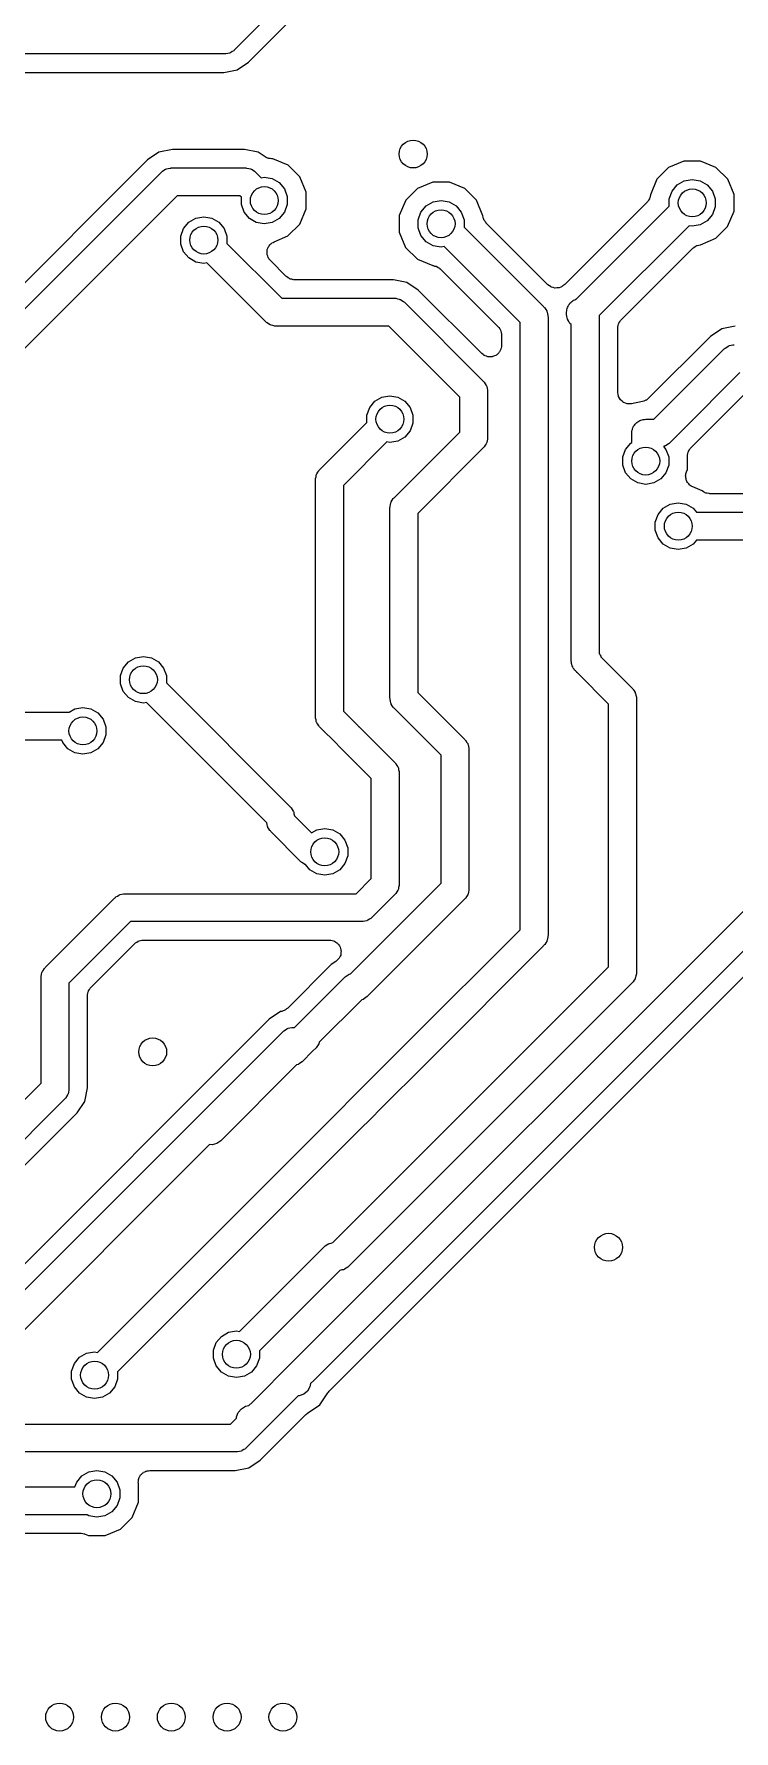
# Model space of a CAD drawing. Extents: x 76 to 124, y -113.7 to -66.
# Drawn here: x 106.32 to 113.85, y -94.35 to -76.11 of the extents above; entities that cross this region are included whole.
import ezdxf

# ---------------------------------------------------------------- set-up
doc = ezdxf.new("R2010")
doc.units = 0
doc.header["$MEASUREMENT"] = 0
doc.layers.add('BLACK', color=7, linetype='CONTINUOUS')

msp = doc.modelspace()

# ---------------------------------------------------------------- linework, layer by layer
at = {"layer": 'Black'}
for p, q in [((109.106, -75.6561), (108.481, -76.2811)), ((108.63, -76.4131), (109.238, -75.8055)), ((107.65, -76.325), (105.087, -76.325)), ((108.025, -76.325), (107.65, -76.325)), ((108.375, -76.325), (108.025, -76.325)), ((108.382, -76.3239), (108.375, -76.325)), ((108.388, -76.3244), (108.382, -76.3239)), ((108.407, -76.3194), (108.388, -76.3244)), ((108.426, -76.316), (108.407, -76.3194)), ((108.432, -76.3127), (108.426, -76.316)), ((108.438, -76.3109), (108.432, -76.3127)), ((108.454, -76.2997), (108.438, -76.3109)), ((108.471, -76.2899), (108.454, -76.2997)), ((108.476, -76.2849), (108.471, -76.2899)), ((108.481, -76.2811), (108.476, -76.2849)), ((108.508, -76.4952), (108.63, -76.4131)), ((105.221, -76.524), (108.363, -76.524)), ((108.363, -76.524), (108.508, -76.4952)), ((107.545, -77.4619), (105.933, -79.0733)), ((107.667, -77.3798), (107.545, -77.4619)), ((107.812, -77.351), (107.667, -77.3798)), ((108.588, -77.351), (107.812, -77.351)), ((108.733, -77.3798), (108.588, -77.351)), ((108.808, -77.43), (108.733, -77.3798)), ((108.821, -77.436), (108.808, -77.43)), ((108.834, -77.4435), (108.821, -77.436)), ((108.841, -77.4447), (108.834, -77.4435)), ((108.847, -77.4475), (108.841, -77.4447)), ((108.862, -77.4485), (108.847, -77.4475)), ((108.877, -77.4511), (108.862, -77.4485)), ((108.89, -77.4511), (108.877, -77.4511)), ((109.055, -77.5196), (108.89, -77.4511)), ((109.181, -77.646), (109.055, -77.5196)), ((113.311, -77.4759), (113.146, -77.5441)), ((113.49, -77.4761), (113.311, -77.4759)), ((113.655, -77.5446), (113.49, -77.4761)), ((105.894, -79.3939), (107.694, -77.5939)), ((107.694, -77.5939), (107.699, -77.5901)), ((107.699, -77.5901), (107.704, -77.5851)), ((107.704, -77.5851), (107.721, -77.5753)), ((107.721, -77.5753), (107.737, -77.5641)), ((107.737, -77.5641), (107.743, -77.5623)), ((107.743, -77.5623), (107.749, -77.559)), ((107.749, -77.559), (107.768, -77.5556)), ((107.768, -77.5556), (107.787, -77.5506)), ((107.787, -77.5506), (107.794, -77.5511)), ((107.794, -77.5511), (107.8, -77.55)), ((107.8, -77.55), (108.6, -77.55)), ((108.6, -77.55), (108.607, -77.5511)), ((108.607, -77.5511), (108.613, -77.5506)), ((108.613, -77.5506), (108.632, -77.5556)), ((108.632, -77.5556), (108.651, -77.559)), ((108.651, -77.559), (108.657, -77.5623)), ((108.657, -77.5623), (108.663, -77.5641)), ((108.663, -77.5641), (108.679, -77.5753)), ((108.679, -77.5753), (108.696, -77.5851)), ((108.696, -77.5851), (108.701, -77.5901)), ((108.701, -77.5901), (108.706, -77.5939)), ((108.706, -77.5939), (108.767, -77.6549)), ((108.767, -77.6549), (108.8, -77.649)), ((108.8, -77.649), (108.886, -77.6642)), ((108.886, -77.6642), (108.961, -77.7078)), ((109.249, -77.8111), (109.181, -77.646)), ((110.611, -77.7009), (110.446, -77.7691)), ((110.79, -77.7011), (110.611, -77.7009)), ((110.955, -77.7696), (110.79, -77.7011)), ((113.02, -77.6703), (112.95, -77.837)), ((113.146, -77.5441), (113.02, -77.6703)), ((113.239, -77.7328), (113.314, -77.6892)), ((113.314, -77.6892), (113.4, -77.674)), ((113.4, -77.674), (113.486, -77.6892)), ((113.486, -77.6892), (113.561, -77.7328)), ((113.781, -77.671), (113.655, -77.5446)), ((113.849, -77.8361), (113.781, -77.671)), ((107.862, -77.85), (106.15, -79.5621)), ((108.538, -77.85), (107.862, -77.85)), ((108.553, -77.865), (108.538, -77.85)), ((108.553, -77.9436), (108.553, -77.865)), ((108.961, -77.7078), (109.017, -77.7745)), ((109.017, -77.7745), (109.047, -77.8564)), ((109.047, -77.8564), (109.047, -77.9436)), ((109.249, -77.9897), (109.249, -77.8111)), ((110.446, -77.7691), (110.32, -77.8953)), ((111.081, -77.896), (110.955, -77.7696)), ((112.939, -77.8814), (112.93, -77.8948)), ((112.941, -77.8761), (112.939, -77.8814)), ((112.944, -77.8714), (112.941, -77.8761)), ((112.946, -77.8553), (112.944, -77.8714)), ((112.951, -77.8395), (112.946, -77.8553)), ((112.95, -77.837), (112.951, -77.8395)), ((113.153, -77.8814), (113.183, -77.7995)), ((113.153, -77.96), (113.153, -77.8814)), ((113.183, -77.7995), (113.239, -77.7328)), ((113.561, -77.7328), (113.617, -77.7995)), ((113.617, -77.7995), (113.647, -77.8814)), ((113.647, -77.8814), (113.647, -77.9686)), ((113.849, -78.0147), (113.849, -77.8361)), ((108.583, -78.0255), (108.553, -77.9436)), ((108.639, -78.0922), (108.583, -78.0255)), ((109.017, -78.0255), (108.961, -78.0922)), ((109.047, -77.9436), (109.017, -78.0255)), ((109.18, -78.1547), (109.249, -77.9897)), ((110.32, -77.8953), (110.251, -78.0603)), ((110.251, -78.0603), (110.251, -78.2389)), ((110.453, -78.1064), (110.483, -78.0245)), ((110.483, -78.0245), (110.539, -77.9578)), ((110.539, -77.9578), (110.614, -77.9142)), ((110.614, -77.9142), (110.7, -77.899)), ((110.7, -77.899), (110.786, -77.9142)), ((110.786, -77.9142), (110.861, -77.9578)), ((110.861, -77.9578), (110.917, -78.0245)), ((110.917, -78.0245), (110.947, -78.1064)), ((111.15, -78.0627), (111.081, -77.896)), ((111.15, -78.0646), (111.15, -78.0627)), ((111.154, -78.0804), (111.15, -78.0646)), ((112.914, -77.917), (112.029, -78.8029)), ((112.155, -78.9579), (113.153, -77.96)), ((112.918, -77.9125), (112.914, -77.917)), ((112.922, -77.909), (112.918, -77.9125)), ((112.93, -77.8948), (112.922, -77.909)), ((113.617, -78.0505), (113.561, -78.1172)), ((113.647, -77.9686), (113.617, -78.0505)), ((113.78, -78.1797), (113.849, -78.0147)), ((107.903, -78.2814), (107.933, -78.1995)), ((107.933, -78.1995), (107.989, -78.1328)), ((107.989, -78.1328), (108.064, -78.0892)), ((108.064, -78.0892), (108.15, -78.074)), ((108.15, -78.074), (108.236, -78.0892)), ((108.236, -78.0892), (108.311, -78.1328)), ((108.311, -78.1328), (108.367, -78.1995)), ((108.367, -78.1995), (108.397, -78.2814)), ((108.714, -78.1358), (108.639, -78.0922)), ((108.8, -78.151), (108.714, -78.1358)), ((108.886, -78.1358), (108.8, -78.151)), ((108.961, -78.0922), (108.886, -78.1358)), ((109.054, -78.2809), (109.18, -78.1547)), ((110.251, -78.2389), (110.319, -78.404)), ((110.453, -78.1936), (110.453, -78.1064)), ((110.483, -78.2755), (110.453, -78.1936)), ((110.947, -78.1064), (110.947, -78.185)), ((110.947, -78.185), (111.806, -79.0439)), ((111.157, -78.0964), (111.154, -78.0804)), ((111.159, -78.1012), (111.157, -78.0964)), ((111.161, -78.1066), (111.159, -78.1012)), ((111.17, -78.1199), (111.161, -78.1066)), ((111.178, -78.134), (111.17, -78.1199)), ((111.183, -78.1376), (111.178, -78.134)), ((111.186, -78.1421), (111.183, -78.1376)), ((111.849, -78.805), (111.186, -78.1421)), ((113.367, -78.1701), (112.4, -79.1371)), ((113.4, -78.176), (113.367, -78.1701)), ((113.486, -78.1608), (113.4, -78.176)), ((113.561, -78.1172), (113.486, -78.1608)), ((113.654, -78.3059), (113.78, -78.1797)), ((107.903, -78.3686), (107.903, -78.2814)), ((107.933, -78.4505), (107.903, -78.3686)), ((108.397, -78.2814), (108.397, -78.36)), ((108.397, -78.36), (108.987, -78.95)), ((108.829, -78.4414), (108.832, -78.4336)), ((108.832, -78.4254), (108.838, -78.413)), ((108.832, -78.4336), (108.832, -78.4254)), ((108.838, -78.413), (108.842, -78.4)), ((108.842, -78.4), (108.847, -78.3935)), ((108.847, -78.3935), (108.851, -78.3861)), ((108.851, -78.3861), (108.86, -78.3764)), ((108.86, -78.3764), (108.869, -78.3656)), ((108.869, -78.3656), (108.876, -78.3612)), ((108.876, -78.3612), (108.881, -78.3554)), ((108.881, -78.3554), (108.894, -78.3496)), ((108.894, -78.3496), (108.905, -78.3423)), ((108.905, -78.3423), (109.054, -78.2809)), ((110.319, -78.404), (110.445, -78.5304)), ((110.539, -78.3422), (110.483, -78.2755)), ((110.614, -78.3858), (110.539, -78.3422)), ((110.7, -78.401), (110.614, -78.3858)), ((110.733, -78.3951), (110.7, -78.401)), ((111.55, -79.2121), (110.733, -78.3951)), ((112.636, -79.183), (113.408, -78.4107)), ((113.408, -78.4107), (113.412, -78.4075)), ((113.412, -78.4075), (113.416, -78.4033)), ((113.416, -78.4033), (113.43, -78.3951)), ((113.43, -78.3951), (113.443, -78.3858)), ((113.443, -78.3858), (113.449, -78.3844)), ((113.449, -78.3844), (113.454, -78.3816)), ((113.454, -78.3816), (113.47, -78.3788)), ((113.47, -78.3788), (113.485, -78.3746)), ((113.485, -78.3746), (113.487, -78.3747)), ((113.487, -78.3747), (113.654, -78.3059)), ((107.989, -78.5172), (107.933, -78.4505)), ((108.064, -78.5608), (107.989, -78.5172)), ((108.15, -78.576), (108.064, -78.5608)), ((108.183, -78.5701), (108.15, -78.576)), ((108.819, -79.2061), (108.183, -78.5701)), ((108.83, -78.4551), (108.829, -78.4414)), ((108.829, -78.4687), (108.83, -78.4551)), ((108.831, -78.4766), (108.829, -78.4687)), ((108.831, -78.4847), (108.831, -78.4766)), ((108.836, -78.4974), (108.831, -78.4847)), ((108.84, -78.5106), (108.836, -78.4974)), ((108.845, -78.5173), (108.84, -78.5106)), ((108.848, -78.5249), (108.845, -78.5173)), ((108.857, -78.535), (108.848, -78.5249)), ((108.865, -78.5462), (108.857, -78.535)), ((109.033, -78.7144), (108.865, -78.5462)), ((110.445, -78.5304), (110.612, -78.5996)), ((110.612, -78.5996), (110.614, -78.5994)), ((110.614, -78.5994), (110.63, -78.6036)), ((110.63, -78.6036), (110.646, -78.6065)), ((110.646, -78.6065), (110.651, -78.6092)), ((110.651, -78.6092), (110.656, -78.6106)), ((110.656, -78.6106), (110.67, -78.62)), ((109.037, -78.7175), (109.033, -78.7144)), ((109.041, -78.7218), (109.037, -78.7175)), ((109.055, -78.7299), (109.041, -78.7218)), ((109.069, -78.7393), (109.055, -78.7299)), ((109.074, -78.7407), (109.069, -78.7393)), ((109.079, -78.7435), (109.074, -78.7407)), ((109.095, -78.7463), (109.079, -78.7435)), ((109.11, -78.7505), (109.095, -78.7463)), ((109.116, -78.75), (109.11, -78.7505)), ((109.121, -78.751), (109.116, -78.75)), ((110.188, -78.751), (109.121, -78.751)), ((110.333, -78.7798), (110.188, -78.751)), ((110.455, -78.8619), (110.333, -78.7798)), ((110.67, -78.62), (110.684, -78.6282)), ((110.684, -78.6282), (110.688, -78.6324)), ((110.688, -78.6324), (110.692, -78.6355)), ((110.692, -78.6355), (111.314, -79.2579)), ((108.987, -78.95), (110.2, -78.95)), ((110.2, -78.95), (110.207, -78.9511)), ((110.207, -78.9511), (110.213, -78.9506)), ((110.213, -78.9506), (110.232, -78.9556)), ((110.232, -78.9556), (110.251, -78.959)), ((110.251, -78.959), (110.257, -78.9623)), ((110.257, -78.9623), (110.263, -78.9641)), ((110.263, -78.9641), (110.279, -78.9753)), ((110.279, -78.9753), (110.296, -78.9851)), ((111.138, -79.5441), (110.455, -78.8619)), ((111.865, -78.8167), (111.849, -78.805)), ((111.882, -78.8287), (111.865, -78.8167)), ((111.883, -78.8291), (111.882, -78.8287)), ((111.884, -78.8299), (111.883, -78.8291)), ((111.904, -78.8352), (111.884, -78.8299)), ((111.923, -78.8409), (111.904, -78.8352)), ((111.925, -78.8408), (111.923, -78.8409)), ((111.926, -78.8412), (111.925, -78.8408)), ((111.946, -78.8394), (111.926, -78.8412)), ((111.967, -78.838), (111.946, -78.8394)), ((111.968, -78.8375), (111.967, -78.838)), ((111.969, -78.8374), (111.968, -78.8375)), ((111.986, -78.8297), (111.969, -78.8374)), ((111.993, -78.8278), (111.986, -78.8297)), ((111.998, -78.8242), (111.993, -78.8278)), ((112.006, -78.8206), (111.998, -78.8242)), ((112.01, -78.8184), (112.006, -78.8206)), ((112.018, -78.8099), (112.01, -78.8184)), ((112.029, -78.8029), (112.018, -78.8099)), ((112.104, -78.9851), (112.115, -78.9785)), ((112.115, -78.9785), (112.125, -78.9701)), ((112.125, -78.9701), (112.137, -78.9656)), ((112.137, -78.9656), (112.149, -78.959)), ((112.149, -78.959), (112.155, -78.9579)), ((110.296, -78.9851), (110.301, -78.9901)), ((110.301, -78.9901), (110.306, -78.9939)), ((110.306, -78.9939), (111.156, -79.8439)), ((111.806, -79.0439), (111.81, -79.0493)), ((111.81, -79.0493), (111.815, -79.0536)), ((111.815, -79.0536), (111.825, -79.0706)), ((111.825, -79.0706), (111.836, -79.0866)), ((111.836, -79.0866), (111.838, -79.093)), ((111.838, -79.093), (111.841, -79.0987)), ((111.841, -79.0987), (111.844, -79.118)), ((111.844, -79.118), (111.849, -79.1369)), ((111.849, -79.1369), (111.849, -79.1435)), ((111.849, -79.1435), (111.85, -79.15)), ((111.85, -79.15), (111.85, -80.4)), ((112.05, -79.1), (112.052, -79.0871)), ((112.05, -79.125), (112.05, -79.1)), ((112.053, -79.1443), (112.05, -79.125)), ((112.052, -79.074), (112.057, -79.0616)), ((112.052, -79.0871), (112.052, -79.074)), ((112.055, -79.1638), (112.053, -79.1443)), ((112.058, -79.1698), (112.055, -79.1638)), ((112.057, -79.0616), (112.059, -79.0487)), ((112.059, -79.0487), (112.066, -79.0373)), ((112.066, -79.0373), (112.07, -79.025)), ((112.07, -79.025), (112.079, -79.0149)), ((112.079, -79.0149), (112.085, -79.0036)), ((112.085, -79.0036), (112.095, -78.9951)), ((112.095, -78.9951), (112.104, -78.9851)), ((112.4, -79.1371), (112.4, -82.7692)), ((108.824, -79.2099), (108.819, -79.2061)), ((108.829, -79.2149), (108.824, -79.2099)), ((108.846, -79.2247), (108.829, -79.2149)), ((108.862, -79.2359), (108.846, -79.2247)), ((108.868, -79.2377), (108.862, -79.2359)), ((108.874, -79.241), (108.868, -79.2377)), ((108.893, -79.2444), (108.874, -79.241)), ((108.912, -79.2494), (108.893, -79.2444)), ((108.919, -79.2489), (108.912, -79.2494)), ((108.925, -79.25), (108.919, -79.2489)), ((110.138, -79.25), (108.925, -79.25)), ((110.9, -80.0121), (110.138, -79.25)), ((111.314, -79.2579), (111.318, -79.2625)), ((111.318, -79.2625), (111.322, -79.266)), ((111.322, -79.266), (111.33, -79.2801)), ((111.33, -79.2801), (111.339, -79.2935)), ((111.339, -79.2935), (111.341, -79.2988)), ((111.341, -79.2988), (111.343, -79.3036)), ((111.343, -79.3036), (111.346, -79.3197)), ((111.346, -79.3197), (111.351, -79.3354)), ((111.351, -79.3354), (111.35, -79.3409)), ((111.35, -79.3409), (111.351, -79.3463)), ((111.351, -79.3463), (111.351, -79.4557)), ((111.55, -80.4), (111.55, -79.2121)), ((112.059, -79.1763), (112.058, -79.1698)), ((112.069, -79.1933), (112.059, -79.1763)), ((112.077, -79.211), (112.069, -79.1933)), ((112.082, -79.2157), (112.077, -79.211)), ((112.085, -79.2214), (112.082, -79.2157)), ((112.1, -79.2339), (112.085, -79.2214)), ((112.1, -82.85), (112.1, -79.2339)), ((112.599, -79.2604), (112.604, -79.2447)), ((112.6, -79.2659), (112.599, -79.2604)), ((112.599, -79.2713), (112.6, -79.2659)), ((112.599, -79.961), (112.599, -79.2713)), ((112.604, -79.2447), (112.607, -79.2286)), ((112.607, -79.2286), (112.609, -79.2238)), ((112.609, -79.2238), (112.611, -79.2185)), ((112.611, -79.2185), (112.62, -79.2051)), ((112.62, -79.2051), (112.628, -79.191)), ((112.628, -79.191), (112.632, -79.1875)), ((112.632, -79.1875), (112.636, -79.183)), ((113.717, -79.2798), (113.595, -79.3619)), ((113.862, -79.251), (113.717, -79.2798)), ((111.328, -79.5274), (111.325, -79.5312)), ((111.335, -79.5126), (111.328, -79.5274)), ((111.343, -79.4984), (111.335, -79.5126)), ((111.344, -79.493), (111.343, -79.4984)), ((111.347, -79.488), (111.344, -79.493)), ((111.348, -79.4718), (111.347, -79.488)), ((111.351, -79.4557), (111.348, -79.4718)), ((113.595, -79.3619), (112.931, -80.0259)), ((113.069, -80.1689), (113.744, -79.4939)), ((113.744, -79.4939), (113.749, -79.4901)), ((113.749, -79.4901), (113.754, -79.4851)), ((113.754, -79.4851), (113.771, -79.4753)), ((113.771, -79.4753), (113.787, -79.4641)), ((113.787, -79.4641), (113.793, -79.4623)), ((113.793, -79.4623), (113.799, -79.459)), ((113.799, -79.459), (113.818, -79.4556)), ((113.818, -79.4556), (113.837, -79.4506)), ((113.837, -79.4506), (113.844, -79.4511)), ((113.844, -79.4511), (113.85, -79.45)), ((111.151, -79.5534), (111.138, -79.5441)), ((111.164, -79.5639), (111.151, -79.5534)), ((111.169, -79.5658), (111.164, -79.5639)), ((111.173, -79.569), (111.169, -79.5658)), ((111.189, -79.5732), (111.173, -79.569)), ((111.204, -79.5788), (111.189, -79.5732)), ((111.21, -79.5788), (111.204, -79.5788)), ((111.215, -79.5802), (111.21, -79.5788)), ((111.231, -79.5788), (111.215, -79.5802)), ((111.248, -79.5788), (111.231, -79.5788)), ((111.253, -79.5769), (111.248, -79.5788)), ((111.258, -79.5764), (111.253, -79.5769)), ((111.273, -79.5695), (111.258, -79.5764)), ((111.289, -79.5639), (111.273, -79.5695)), ((111.293, -79.5604), (111.289, -79.5639)), ((111.298, -79.5581), (111.293, -79.5604)), ((111.309, -79.5465), (111.298, -79.5581)), ((111.322, -79.536), (111.309, -79.5465)), ((111.325, -79.5312), (111.322, -79.536)), ((111.156, -79.8439), (111.16, -79.8493)), ((111.16, -79.8493), (111.165, -79.8536)), ((111.165, -79.8536), (111.175, -79.8706)), ((111.175, -79.8706), (111.186, -79.8866)), ((111.186, -79.8866), (111.188, -79.893)), ((111.188, -79.893), (111.191, -79.8987)), ((113.912, -79.75), (113.281, -80.3811)), ((109.933, -80.1245), (109.989, -80.0578)), ((109.989, -80.0578), (110.064, -80.0142)), ((110.064, -80.0142), (110.15, -79.999)), ((110.15, -79.999), (110.236, -80.0142)), ((110.236, -80.0142), (110.311, -80.0578)), ((110.311, -80.0578), (110.367, -80.1245)), ((110.9, -80.3879), (110.9, -80.0121)), ((111.191, -79.8987), (111.194, -79.918)), ((111.194, -79.918), (111.199, -79.9369)), ((111.199, -79.9369), (111.199, -79.9435)), ((111.199, -79.9435), (111.2, -79.95)), ((111.2, -79.95), (111.2, -80.45)), ((112.599, -79.9624), (112.599, -79.961)), ((112.599, -79.9637), (112.599, -79.9624)), ((112.603, -79.9837), (112.599, -79.9637)), ((112.607, -80.0038), (112.603, -79.9837)), ((112.607, -80.005), (112.607, -80.0038)), ((112.607, -80.0063), (112.607, -80.005)), ((112.618, -80.0237), (112.607, -80.0063)), ((112.628, -80.0414), (112.618, -80.0237)), ((112.629, -80.0422), (112.628, -80.0414)), ((112.63, -80.0434), (112.629, -80.0422)), ((112.646, -80.0562), (112.63, -80.0434)), ((112.662, -80.0693), (112.646, -80.0562)), ((112.663, -80.0697), (112.662, -80.0693)), ((112.664, -80.0706), (112.663, -80.0697)), ((112.683, -80.0772), (112.664, -80.0706)), ((112.867, -80.0601), (112.748, -80.0836)), ((112.881, -80.0547), (112.867, -80.0601)), ((112.895, -80.0508), (112.881, -80.0547)), ((112.901, -80.0469), (112.895, -80.0508)), ((112.907, -80.0444), (112.901, -80.0469)), ((112.918, -80.0345), (112.907, -80.0444)), ((112.931, -80.0259), (112.918, -80.0345)), ((113.422, -80.5218), (113.958, -79.9856)), ((109.903, -80.2064), (109.933, -80.1245)), ((109.903, -80.285), (109.903, -80.2064)), ((110.367, -80.1245), (110.397, -80.2064)), ((110.397, -80.2064), (110.397, -80.2936)), ((112.702, -80.0841), (112.683, -80.0772)), ((112.704, -80.0841), (112.702, -80.0841)), ((112.705, -80.0846), (112.704, -80.0841)), ((112.725, -80.0841), (112.705, -80.0846)), ((112.746, -80.0841), (112.725, -80.0841)), ((112.747, -80.0836), (112.746, -80.0841)), ((112.748, -80.0836), (112.747, -80.0836)), ((112.849, -80.259), (112.862, -80.2568)), ((112.862, -80.2568), (112.874, -80.2523)), ((112.874, -80.2523), (112.887, -80.2523)), ((112.887, -80.2523), (112.9, -80.25)), ((112.9, -80.25), (112.988, -80.25)), ((112.988, -80.25), (113.069, -80.1689)), ((109.394, -80.7939), (109.903, -80.285)), ((110.194, -81.0939), (110.9, -80.3879)), ((110.367, -80.3755), (110.311, -80.4422)), ((110.397, -80.2936), (110.367, -80.3755)), ((111.55, -80.8), (111.55, -80.4)), ((111.85, -80.4), (111.85, -80.8)), ((112.75, -80.4), (112.752, -80.3871)), ((112.75, -80.5012), (112.75, -80.4)), ((112.752, -80.374), (112.757, -80.3616)), ((112.752, -80.3871), (112.752, -80.374)), ((112.757, -80.3616), (112.759, -80.3487)), ((112.759, -80.3487), (112.766, -80.3373)), ((112.766, -80.3373), (112.77, -80.325)), ((112.77, -80.325), (112.779, -80.3149)), ((112.779, -80.3149), (112.785, -80.3036)), ((112.785, -80.3036), (112.795, -80.2951)), ((112.795, -80.2951), (112.804, -80.2851)), ((112.804, -80.2851), (112.815, -80.2785)), ((112.815, -80.2785), (112.825, -80.2701)), ((112.825, -80.2701), (112.837, -80.2656)), ((112.837, -80.2656), (112.849, -80.259)), ((113.281, -80.3811), (113.156, -80.5061)), ((110.117, -80.4951), (109.65, -80.9621)), ((110.15, -80.501), (110.117, -80.4951)), ((110.236, -80.4858), (110.15, -80.501)), ((110.311, -80.4422), (110.236, -80.4858)), ((111.156, -80.5561), (110.45, -81.2621)), ((111.16, -80.5507), (111.156, -80.5561)), ((111.165, -80.5464), (111.16, -80.5507)), ((111.175, -80.5294), (111.165, -80.5464)), ((111.186, -80.5134), (111.175, -80.5294)), ((111.188, -80.507), (111.186, -80.5134)), ((111.191, -80.5013), (111.188, -80.507)), ((111.194, -80.482), (111.191, -80.5013)), ((111.199, -80.4631), (111.194, -80.482)), ((111.2, -80.45), (111.199, -80.4565)), ((111.199, -80.4565), (111.199, -80.4631)), ((112.653, -80.6564), (112.683, -80.5745)), ((112.683, -80.5745), (112.739, -80.5078)), ((112.739, -80.5078), (112.75, -80.5012)), ((113.101, -80.541), (113.091, -80.5428)), ((113.091, -80.5428), (113.117, -80.5745)), ((113.107, -80.5377), (113.101, -80.541)), ((113.113, -80.5359), (113.107, -80.5377)), ((113.129, -80.5247), (113.113, -80.5359)), ((113.117, -80.5745), (113.147, -80.6564)), ((113.146, -80.5149), (113.129, -80.5247)), ((113.151, -80.5099), (113.146, -80.5149)), ((113.156, -80.5061), (113.151, -80.5099)), ((113.35, -80.6354), (113.354, -80.6196)), ((113.354, -80.6196), (113.357, -80.6034)), ((113.357, -80.6034), (113.359, -80.5987)), ((113.359, -80.5987), (113.361, -80.5935)), ((113.361, -80.5935), (113.37, -80.58)), ((113.37, -80.58), (113.378, -80.5659)), ((113.378, -80.5659), (113.383, -80.5624)), ((113.383, -80.5624), (113.386, -80.5579)), ((113.386, -80.5579), (113.422, -80.5218)), ((113.422, -80.5218), (113.422, -80.5218)), ((109.375, -80.8206), (109.385, -80.8036)), ((109.385, -80.8036), (109.39, -80.7993)), ((109.39, -80.7993), (109.394, -80.7939)), ((111.55, -83.45), (111.55, -80.8)), ((111.85, -80.8), (111.85, -83.45)), ((112.653, -80.7436), (112.653, -80.6564)), ((112.683, -80.8255), (112.653, -80.7436)), ((113.147, -80.7436), (113.117, -80.8255)), ((113.147, -80.6564), (113.147, -80.7436)), ((113.338, -80.8152), (113.349, -80.7897)), ((113.349, -80.6462), (113.35, -80.6408)), ((113.349, -80.7897), (113.349, -80.6462)), ((113.35, -80.6408), (113.35, -80.6354)), ((109.35, -80.9), (109.351, -80.8935)), ((109.35, -83.449), (109.35, -80.9)), ((109.351, -80.8869), (109.356, -80.868)), ((109.351, -80.8935), (109.351, -80.8869)), ((109.356, -80.868), (109.359, -80.8487)), ((109.359, -80.8487), (109.362, -80.843)), ((109.362, -80.843), (109.364, -80.8366)), ((109.364, -80.8366), (109.375, -80.8206)), ((109.65, -80.9621), (109.65, -83.3869)), ((112.739, -80.8922), (112.683, -80.8255)), ((112.814, -80.9358), (112.739, -80.8922)), ((112.9, -80.951), (112.814, -80.9358)), ((112.986, -80.9358), (112.9, -80.951)), ((113.061, -80.8922), (112.986, -80.9358)), ((113.117, -80.8255), (113.061, -80.8922)), ((113.329, -80.8575), (113.331, -80.8469)), ((113.33, -80.8684), (113.329, -80.8575)), ((113.33, -80.8793), (113.33, -80.8684)), ((113.333, -80.8897), (113.33, -80.8793)), ((113.331, -80.8469), (113.332, -80.8359)), ((113.332, -80.8359), (113.336, -80.8258)), ((113.335, -80.9006), (113.333, -80.8897)), ((113.34, -80.9103), (113.335, -80.9006)), ((113.336, -80.8258), (113.338, -80.8152)), ((113.343, -80.9207), (113.34, -80.9103)), ((113.35, -80.9294), (113.343, -80.9207)), ((113.355, -80.9391), (113.35, -80.9294)), ((113.363, -80.9465), (113.355, -80.9391)), ((113.369, -80.9552), (113.363, -80.9465)), ((113.378, -80.9611), (113.369, -80.9552)), ((113.387, -80.9685), (113.378, -80.9611)), ((113.397, -80.9727), (113.387, -80.9685)), ((113.406, -80.9785), (113.397, -80.9727)), ((113.506, -81.0202), (113.406, -80.9785)), ((110.151, -81.1869), (110.156, -81.168)), ((110.156, -81.168), (110.159, -81.1487)), ((110.159, -81.1487), (110.162, -81.143)), ((110.162, -81.143), (110.164, -81.1366)), ((110.164, -81.1366), (110.175, -81.1206)), ((110.175, -81.1206), (110.185, -81.1036)), ((110.185, -81.1036), (110.19, -81.0993)), ((110.19, -81.0993), (110.194, -81.0939)), ((113.089, -81.2078), (113.164, -81.1642)), ((113.164, -81.1642), (113.25, -81.149)), ((113.25, -81.149), (113.336, -81.1642)), ((113.336, -81.1642), (113.411, -81.2078)), ((113.508, -81.0218), (113.506, -81.0202)), ((113.522, -81.0299), (113.508, -81.0218)), ((113.535, -81.0392), (113.522, -81.0299)), ((113.54, -81.0407), (113.535, -81.0392)), ((113.545, -81.0435), (113.54, -81.0407)), ((113.561, -81.0463), (113.545, -81.0435)), ((113.577, -81.0505), (113.561, -81.0463)), ((113.582, -81.05), (113.577, -81.0505)), ((113.588, -81.051), (113.582, -81.05)), ((118.462, -81.051), (113.588, -81.051)), ((110.15, -81.2), (110.151, -81.1935)), ((110.15, -81.7), (110.15, -81.2)), ((110.151, -81.1935), (110.151, -81.1869)), ((110.45, -81.2621), (110.45, -81.7)), ((113.003, -81.3564), (113.033, -81.2745)), ((113.033, -81.2745), (113.089, -81.2078)), ((113.411, -81.2078), (113.447, -81.25)), ((113.447, -81.25), (118.603, -81.25)), ((113.003, -81.4436), (113.003, -81.3564)), ((113.033, -81.5255), (113.003, -81.4436)), ((113.089, -81.5922), (113.033, -81.5255)), ((110.15, -81.75), (110.15, -81.7)), ((110.45, -81.7), (110.45, -81.75)), ((113.164, -81.6358), (113.089, -81.5922)), ((113.25, -81.651), (113.164, -81.6358)), ((113.336, -81.6358), (113.25, -81.651)), ((113.411, -81.5922), (113.336, -81.6358)), ((113.447, -81.55), (113.411, -81.5922)), ((118.603, -81.55), (113.447, -81.55)), ((110.15, -83.25), (110.15, -81.75)), ((110.45, -81.75), (110.45, -83.1879)), ((107.414, -82.8142), (107.5, -82.799)), ((107.5, -82.799), (107.586, -82.8142)), ((112.4, -82.7692), (112.405, -82.775)), ((112.405, -82.775), (112.409, -82.7873)), ((112.409, -82.7873), (112.416, -82.7987)), ((112.416, -82.7987), (112.417, -82.8049)), ((112.417, -82.8049), (112.756, -83.1439)), ((107.253, -83.0064), (107.283, -82.9245)), ((107.283, -82.9245), (107.339, -82.8578)), ((107.339, -82.8578), (107.414, -82.8142)), ((107.586, -82.8142), (107.661, -82.8578)), ((107.661, -82.8578), (107.717, -82.9245)), ((107.717, -82.9245), (107.747, -83.0064)), ((112.102, -82.8629), (112.1, -82.85)), ((112.102, -82.876), (112.102, -82.8629)), ((112.107, -82.8884), (112.102, -82.876)), ((112.109, -82.9013), (112.107, -82.8884)), ((112.116, -82.9127), (112.109, -82.9013)), ((112.12, -82.925), (112.116, -82.9127)), ((112.129, -82.9351), (112.12, -82.925)), ((112.135, -82.9464), (112.129, -82.9351)), ((112.145, -82.9549), (112.135, -82.9464)), ((112.154, -82.9649), (112.145, -82.9549)), ((112.158, -82.9673), (112.154, -82.9649)), ((112.16, -82.9714), (112.158, -82.9673)), ((112.165, -82.9757), (112.16, -82.9714)), ((112.169, -82.9811), (112.165, -82.9757)), ((112.5, -83.3121), (112.169, -82.9811)), ((107.253, -83.0936), (107.253, -83.0064)), ((107.283, -83.1755), (107.253, -83.0936)), ((107.339, -83.2422), (107.283, -83.1755)), ((107.747, -83.0064), (107.747, -83.085)), ((107.747, -83.085), (109.081, -84.4189)), ((112.756, -83.1439), (112.76, -83.1493)), ((112.76, -83.1493), (112.765, -83.1536)), ((112.765, -83.1536), (112.775, -83.1706)), ((112.775, -83.1706), (112.786, -83.1866)), ((106.764, -83.3642), (106.85, -83.349)), ((106.85, -83.349), (106.936, -83.3642)), ((107.414, -83.2858), (107.339, -83.2422)), ((107.5, -83.301), (107.414, -83.2858)), ((107.533, -83.2951), (107.5, -83.301)), ((108.826, -84.5877), (107.533, -83.2951)), ((110.151, -83.2565), (110.15, -83.25)), ((110.151, -83.2631), (110.151, -83.2565)), ((110.156, -83.282), (110.151, -83.2631)), ((110.159, -83.3013), (110.156, -83.282)), ((110.162, -83.307), (110.159, -83.3013)), ((110.164, -83.3134), (110.162, -83.307)), ((110.175, -83.3294), (110.164, -83.3134)), ((110.185, -83.3464), (110.175, -83.3294)), ((110.19, -83.3507), (110.185, -83.3464)), ((110.194, -83.3561), (110.19, -83.3507)), ((110.7, -83.8621), (110.194, -83.3561)), ((110.45, -83.1879), (110.956, -83.6939)), ((112.5, -86.1379), (112.5, -83.3121)), ((112.786, -83.1866), (112.788, -83.193)), ((112.788, -83.193), (112.791, -83.1987)), ((112.791, -83.1987), (112.794, -83.218)), ((112.794, -83.218), (112.799, -83.2369)), ((112.799, -83.2369), (112.799, -83.2435)), ((112.799, -83.2435), (112.8, -83.25)), ((112.8, -83.25), (112.8, -86.2)), ((105.862, -83.4), (106.702, -83.4)), ((106.702, -83.4), (106.764, -83.3642)), ((106.936, -83.3642), (107.011, -83.4078)), ((107.011, -83.4078), (107.067, -83.4745)), ((107.067, -83.4745), (107.097, -83.5564)), ((109.351, -83.4555), (109.35, -83.449)), ((109.351, -83.4621), (109.351, -83.4555)), ((109.356, -83.481), (109.351, -83.4621)), ((109.359, -83.5003), (109.356, -83.481)), ((109.362, -83.506), (109.359, -83.5003)), ((109.364, -83.5124), (109.362, -83.506)), ((109.375, -83.5284), (109.364, -83.5124)), ((109.385, -83.5454), (109.375, -83.5284)), ((109.65, -83.3869), (109.807, -83.5434)), ((111.55, -85.7379), (111.55, -83.45)), ((111.85, -83.45), (111.85, -85.8)), ((106.623, -83.7), (105.85, -83.7)), ((106.633, -83.7255), (106.623, -83.7)), ((107.097, -83.6436), (107.067, -83.7255)), ((107.097, -83.5564), (107.097, -83.6436)), ((109.39, -83.5497), (109.385, -83.5454)), ((109.394, -83.5551), (109.39, -83.5497)), ((109.585, -83.7465), (109.394, -83.5551)), ((109.807, -83.5434), (109.809, -83.5468)), ((109.809, -83.5468), (109.814, -83.5521)), ((109.814, -83.5521), (109.815, -83.5531)), ((109.815, -83.5531), (109.816, -83.5535)), ((109.816, -83.5535), (110.206, -83.9439)), ((110.956, -83.6939), (110.96, -83.6993)), ((110.96, -83.6993), (110.965, -83.7036)), ((110.965, -83.7036), (110.975, -83.7206)), ((110.975, -83.7206), (110.986, -83.7366)), ((106.689, -83.7922), (106.633, -83.7255)), ((106.764, -83.8358), (106.689, -83.7922)), ((106.85, -83.851), (106.764, -83.8358)), ((106.936, -83.8358), (106.85, -83.851)), ((107.011, -83.7922), (106.936, -83.8358)), ((107.067, -83.7255), (107.011, -83.7922)), ((109.586, -83.7469), (109.585, -83.7465)), ((109.587, -83.7479), (109.586, -83.7469)), ((109.592, -83.7532), (109.587, -83.7479)), ((109.594, -83.7566), (109.592, -83.7532)), ((109.95, -84.1121), (109.594, -83.7566)), ((110.7, -85.2379), (110.7, -83.8621)), ((110.986, -83.7366), (110.988, -83.743)), ((110.988, -83.743), (110.991, -83.7487)), ((110.991, -83.7487), (110.994, -83.768)), ((110.994, -83.768), (110.999, -83.7869)), ((110.999, -83.7869), (110.999, -83.7935)), ((110.999, -83.7935), (111, -83.8)), ((111, -83.8), (111, -85.3)), ((110.206, -83.9439), (110.21, -83.9493)), ((110.21, -83.9493), (110.215, -83.9536)), ((110.215, -83.9536), (110.225, -83.9706)), ((110.225, -83.9706), (110.236, -83.9866)), ((110.236, -83.9866), (110.238, -83.993)), ((110.238, -83.993), (110.241, -83.9987)), ((110.241, -83.9987), (110.244, -84.018)), ((110.244, -84.018), (110.249, -84.0369)), ((110.249, -84.0369), (110.249, -84.0435)), ((110.249, -84.0435), (110.25, -84.05)), ((110.25, -84.05), (110.25, -85.25)), ((109.95, -85.1879), (109.95, -84.1121)), ((109.081, -84.4189), (109.085, -84.4243)), ((109.085, -84.4243), (109.09, -84.4286)), ((109.09, -84.4286), (109.1, -84.4456)), ((109.1, -84.4456), (109.111, -84.4616)), ((108.826, -84.5881), (108.826, -84.5877)), ((108.831, -84.607), (108.826, -84.5881)), ((108.834, -84.6263), (108.831, -84.607)), ((108.837, -84.632), (108.834, -84.6263)), ((108.839, -84.6384), (108.837, -84.632)), ((109.111, -84.4616), (109.113, -84.468)), ((109.113, -84.468), (109.116, -84.4737)), ((109.116, -84.4737), (109.119, -84.493)), ((109.119, -84.493), (109.124, -84.5119)), ((109.124, -84.5119), (109.124, -84.5123)), ((109.124, -84.5123), (109.308, -84.6963)), ((108.85, -84.6544), (108.839, -84.6384)), ((108.86, -84.6714), (108.85, -84.6544)), ((108.865, -84.6757), (108.86, -84.6714)), ((108.869, -84.6811), (108.865, -84.6757)), ((109.194, -85.0061), (108.869, -84.6811)), ((109.308, -84.6963), (109.364, -84.6642)), ((109.364, -84.6642), (109.45, -84.649)), ((109.45, -84.649), (109.536, -84.6642)), ((109.536, -84.6642), (109.611, -84.7078)), ((109.611, -84.7078), (109.667, -84.7745)), ((109.667, -84.7745), (109.697, -84.8564)), ((109.697, -84.9436), (109.667, -85.0255)), ((109.697, -84.8564), (109.697, -84.9436)), ((109.199, -85.0099), (109.194, -85.0061)), ((109.204, -85.0149), (109.199, -85.0099)), ((109.221, -85.0247), (109.204, -85.0149)), ((109.237, -85.0359), (109.221, -85.0247)), ((109.243, -85.0376), (109.237, -85.0359)), ((109.289, -85.0922), (109.243, -85.0376)), ((109.364, -85.1358), (109.289, -85.0922)), ((109.45, -85.151), (109.364, -85.1358)), ((109.536, -85.1358), (109.45, -85.151)), ((109.611, -85.0922), (109.536, -85.1358)), ((109.667, -85.0255), (109.611, -85.0922)), ((107.221, -85.3753), (107.237, -85.3641)), ((107.237, -85.3641), (107.243, -85.3623)), ((107.243, -85.3623), (107.249, -85.359)), ((107.249, -85.359), (107.268, -85.3556)), ((107.268, -85.3556), (107.287, -85.3506)), ((107.287, -85.3506), (107.294, -85.3511)), ((107.294, -85.3511), (107.3, -85.35)), ((107.3, -85.35), (108.3, -85.35)), ((108.3, -85.35), (109.25, -85.35)), ((109.119, -90.3689), (114.2, -85.2879)), ((109.25, -85.35), (109.5, -85.35)), ((109.5, -85.35), (109.788, -85.35)), ((109.728, -86.2096), (110.7, -85.2379)), ((109.788, -85.35), (109.95, -85.1879)), ((110.206, -85.3561), (109.956, -85.6061)), ((110.21, -85.3507), (110.206, -85.3561)), ((110.215, -85.3464), (110.21, -85.3507)), ((110.225, -85.3294), (110.215, -85.3464)), ((110.236, -85.3134), (110.225, -85.3294)), ((110.238, -85.307), (110.236, -85.3134)), ((110.241, -85.3013), (110.238, -85.307)), ((110.244, -85.282), (110.241, -85.3013)), ((110.249, -85.2631), (110.244, -85.282)), ((110.25, -85.25), (110.249, -85.2565)), ((110.249, -85.2565), (110.249, -85.2631)), ((110.986, -85.3634), (110.975, -85.3794)), ((110.988, -85.357), (110.986, -85.3634)), ((110.991, -85.3513), (110.988, -85.357)), ((110.994, -85.332), (110.991, -85.3513)), ((110.999, -85.3131), (110.994, -85.332)), ((111, -85.3), (110.999, -85.3065)), ((110.999, -85.3065), (110.999, -85.3131)), ((106.444, -86.1439), (107.194, -85.3939)), ((107.194, -85.3939), (107.199, -85.3901)), ((107.199, -85.3901), (107.204, -85.3851)), ((107.204, -85.3851), (107.221, -85.3753)), ((114.456, -85.4561), (109.331, -90.5811)), ((110.956, -85.4061), (109.906, -86.4561)), ((110.96, -85.4007), (110.956, -85.4061)), ((110.965, -85.3964), (110.96, -85.4007)), ((110.975, -85.3794), (110.965, -85.3964)), ((107.362, -85.65), (106.7, -86.3121)), ((108.15, -85.65), (107.362, -85.65)), ((108.3, -85.65), (108.15, -85.65)), ((109.2, -85.65), (108.3, -85.65)), ((109.25, -85.65), (109.2, -85.65)), ((109.5, -85.65), (109.25, -85.65)), ((109.497, -90.6961), (114.588, -85.6055)), ((109.85, -85.65), (109.5, -85.65)), ((109.857, -85.6489), (109.85, -85.65)), ((109.863, -85.6494), (109.857, -85.6489)), ((109.882, -85.6444), (109.863, -85.6494)), ((109.901, -85.641), (109.882, -85.6444)), ((109.907, -85.6377), (109.901, -85.641)), ((109.913, -85.6359), (109.907, -85.6377)), ((109.929, -85.6247), (109.913, -85.6359)), ((109.946, -85.6149), (109.929, -85.6247)), ((109.951, -85.6099), (109.946, -85.6149)), ((109.956, -85.6061), (109.951, -85.6099)), ((106.936, -86.358), (107.408, -85.8856)), ((107.408, -85.8856), (107.412, -85.8825)), ((107.412, -85.8825), (107.416, -85.8782)), ((107.416, -85.8782), (107.43, -85.8701)), ((107.43, -85.8701), (107.444, -85.8607)), ((107.444, -85.8607), (107.449, -85.8593)), ((107.449, -85.8593), (107.454, -85.8565)), ((107.454, -85.8565), (107.47, -85.8537)), ((107.47, -85.8537), (107.485, -85.8495)), ((107.485, -85.8495), (107.491, -85.85)), ((107.491, -85.85), (107.496, -85.849)), ((107.496, -85.849), (109.501, -85.849)), ((109.501, -85.849), (109.508, -85.8502)), ((109.508, -85.8502), (109.515, -85.8497)), ((109.515, -85.8497), (109.529, -85.8539)), ((109.529, -85.8539), (109.544, -85.8565)), ((109.544, -85.8565), (109.55, -85.86)), ((109.55, -85.86), (109.556, -85.8619)), ((109.556, -85.8619), (109.568, -85.8708)), ((109.568, -85.8708), (109.581, -85.8782)), ((109.581, -85.8782), (109.586, -85.8835)), ((109.586, -85.8835), (109.591, -85.8876)), ((109.591, -85.8876), (109.6, -85.9)), ((109.6, -85.9), (109.609, -85.9115)), ((109.609, -85.9115), (109.612, -85.9179)), ((110.344, -86.9439), (111.55, -85.7379)), ((111.806, -85.9061), (110.556, -87.1561)), ((111.81, -85.9007), (111.806, -85.9061)), ((111.815, -85.8964), (111.81, -85.9007)), ((111.825, -85.8794), (111.815, -85.8964)), ((111.836, -85.8634), (111.825, -85.8794)), ((111.838, -85.857), (111.836, -85.8634)), ((111.841, -85.8513), (111.838, -85.857)), ((111.844, -85.832), (111.841, -85.8513)), ((111.849, -85.8131), (111.844, -85.832)), ((111.85, -85.8), (111.849, -85.8065)), ((111.849, -85.8065), (111.849, -85.8131)), ((109.57, -86.0779), (109.52, -86.1119)), ((109.575, -86.0732), (109.57, -86.0779)), ((109.581, -86.0698), (109.575, -86.0732)), ((109.591, -86.0583), (109.581, -86.0698)), ((109.602, -86.0479), (109.591, -86.0583)), ((109.605, -86.0418), (109.602, -86.0479)), ((109.609, -86.0365), (109.605, -86.0418)), ((109.614, -86.0224), (109.609, -86.0365)), ((109.612, -85.9179), (109.615, -85.9237)), ((109.621, -86.009), (109.614, -86.0224)), ((109.615, -85.9237), (109.619, -85.9382)), ((109.619, -85.9382), (109.624, -85.9523)), ((109.622, -86.0022), (109.621, -86.009)), ((109.624, -85.9957), (109.622, -86.0022)), ((109.624, -85.9523), (109.624, -85.9592)), ((109.624, -85.9592), (109.626, -85.9658)), ((109.626, -85.9658), (109.624, -85.9807)), ((109.624, -85.9807), (109.624, -85.9957)), ((106.4, -86.25), (106.401, -86.2435)), ((106.4, -87.3879), (106.4, -86.25)), ((106.401, -86.2369), (106.406, -86.218)), ((106.401, -86.2435), (106.401, -86.2369)), ((106.406, -86.218), (106.409, -86.1987)), ((106.409, -86.1987), (106.412, -86.193)), ((106.412, -86.193), (106.414, -86.1866)), ((106.414, -86.1866), (106.425, -86.1706)), ((106.425, -86.1706), (106.435, -86.1536)), ((106.435, -86.1536), (106.44, -86.1493)), ((106.44, -86.1493), (106.444, -86.1439)), ((109.52, -86.1119), (109.051, -86.5806)), ((109.125, -86.7875), (109.669, -86.2439)), ((109.537, -89.1006), (112.5, -86.1379)), ((109.669, -86.2439), (109.712, -86.2141)), ((109.712, -86.2141), (109.728, -86.2096)), ((112.786, -86.2634), (112.775, -86.2794)), ((112.788, -86.257), (112.786, -86.2634)), ((112.791, -86.2513), (112.788, -86.257)), ((112.794, -86.232), (112.791, -86.2513)), ((112.799, -86.2131), (112.794, -86.232)), ((112.8, -86.2), (112.799, -86.2065)), ((112.799, -86.2065), (112.799, -86.2131)), ((106.7, -86.3121), (106.7, -87.4236)), ((106.899, -86.4354), (106.904, -86.4197)), ((106.9, -86.4409), (106.899, -86.4354)), ((106.899, -86.4463), (106.9, -86.4409)), ((106.899, -87.4377), (106.899, -86.4463)), ((106.904, -86.4197), (106.907, -86.4036)), ((106.907, -86.4036), (106.909, -86.3988)), ((106.909, -86.3988), (106.911, -86.3935)), ((106.911, -86.3935), (106.92, -86.3801)), ((106.92, -86.3801), (106.928, -86.366)), ((106.928, -86.366), (106.932, -86.3625)), ((106.932, -86.3625), (106.936, -86.358)), ((112.756, -86.3061), (109.706, -89.3561)), ((109.906, -86.4561), (109.863, -86.4859)), ((112.76, -86.3007), (112.756, -86.3061)), ((112.765, -86.2964), (112.76, -86.3007)), ((112.775, -86.2794), (112.765, -86.2964)), ((108.974, -86.6173), (108.851, -86.6994)), ((108.987, -86.6148), (108.974, -86.6173)), ((109.001, -86.6094), (108.987, -86.6148)), ((109.015, -86.6055), (109.001, -86.6094)), ((109.021, -86.6016), (109.015, -86.6055)), ((109.027, -86.5991), (109.021, -86.6016)), ((109.039, -86.5892), (109.027, -86.5991)), ((109.051, -86.5806), (109.039, -86.5892)), ((109.847, -86.4904), (109.39, -86.9467)), ((109.863, -86.4859), (109.847, -86.4904)), ((108.851, -86.6994), (104.862, -90.6889)), ((109.006, -86.8276), (109.01, -86.8226)), ((109.01, -86.8226), (109.027, -86.8128)), ((109.027, -86.8128), (109.043, -86.8016)), ((109.043, -86.8016), (109.05, -86.7998)), ((109.05, -86.7998), (109.056, -86.7965)), ((109.056, -86.7965), (109.075, -86.7931)), ((109.075, -86.7931), (109.094, -86.7881)), ((109.094, -86.7881), (109.1, -86.7886)), ((109.1, -86.7886), (109.107, -86.7875)), ((109.107, -86.7875), (109.125, -86.7875)), ((104.832, -91), (109.001, -86.8314)), ((109.001, -86.8314), (109.006, -86.8276)), ((109.356, -87.0061), (109.319, -87.0436)), ((109.386, -86.9634), (109.356, -87.0061)), ((109.39, -86.9467), (109.386, -86.9634)), ((109.756, -87.5314), (110.344, -86.9439)), ((109.163, -87.1859), (109.147, -87.1904)), ((109.169, -87.1822), (109.163, -87.1859)), ((109.175, -87.1799), (109.169, -87.1822)), ((109.19, -87.1673), (109.175, -87.1799)), ((109.206, -87.1561), (109.19, -87.1673)), ((109.319, -87.0436), (109.206, -87.1561)), ((110.556, -87.1561), (110.031, -87.6811)), ((109.147, -87.1904), (108.331, -88.0061)), ((104.688, -89.1), (106.4, -87.3879)), ((106.66, -87.5507), (106.656, -87.5561)), ((106.665, -87.5464), (106.66, -87.5507)), ((106.675, -87.5294), (106.665, -87.5464)), ((106.686, -87.5134), (106.675, -87.5294)), ((106.688, -87.507), (106.686, -87.5134)), ((106.691, -87.5013), (106.688, -87.507)), ((106.694, -87.482), (106.691, -87.5013)), ((106.699, -87.4631), (106.694, -87.482)), ((106.7, -87.45), (106.699, -87.4565)), ((106.699, -87.4565), (106.699, -87.4631)), ((106.7, -87.4236), (106.7, -87.45)), ((106.87, -87.5826), (106.899, -87.4377)), ((109.594, -87.6939), (109.756, -87.5314)), ((106.656, -87.5561), (104.856, -89.3561)), ((105.005, -89.4881), (106.788, -87.7055)), ((106.788, -87.7055), (106.87, -87.5826)), ((107.008, -90.2799), (109.594, -87.6939)), ((110.031, -87.6811), (109.969, -87.7436)), ((109.806, -87.9061), (107.222, -90.49)), ((109.969, -87.7436), (109.806, -87.9061)), ((108.21, -88.0469), (105, -91.2561)), ((108.238, -88.0494), (108.21, -88.0469)), ((108.288, -88.0359), (108.238, -88.0494)), ((108.331, -88.0061), (108.288, -88.0359)), ((108.533, -90.0549), (109.444, -89.1439)), ((109.444, -89.1439), (109.449, -89.1401)), ((109.449, -89.1401), (109.454, -89.1351)), ((109.454, -89.1351), (109.471, -89.1253)), ((109.471, -89.1253), (109.487, -89.1141)), ((109.487, -89.1141), (109.493, -89.1123)), ((109.493, -89.1123), (109.499, -89.109)), ((109.499, -89.109), (109.518, -89.1056)), ((109.518, -89.1056), (109.537, -89.1006)), ((109.537, -89.1006), (109.537, -89.1006)), ((109.679, -89.3747), (109.663, -89.3859)), ((109.696, -89.3649), (109.679, -89.3747)), ((109.701, -89.3599), (109.696, -89.3649)), ((109.706, -89.3561), (109.701, -89.3599)), ((109.613, -89.3994), (108.747, -90.265)), ((109.632, -89.3944), (109.613, -89.3994)), ((109.613, -89.3994), (109.613, -89.3994)), ((109.651, -89.391), (109.632, -89.3944)), ((109.657, -89.3877), (109.651, -89.391)), ((109.663, -89.3859), (109.657, -89.3877)), ((108.283, -90.1745), (108.339, -90.1078)), ((108.339, -90.1078), (108.414, -90.0642)), ((108.414, -90.0642), (108.5, -90.049)), ((108.5, -90.049), (108.533, -90.0549)), ((106.814, -90.3328), (106.889, -90.2892)), ((106.889, -90.2892), (106.975, -90.274)), ((106.975, -90.274), (107.008, -90.2799)), ((108.253, -90.2564), (108.283, -90.1745)), ((108.253, -90.3436), (108.253, -90.2564)), ((108.747, -90.265), (108.747, -90.3436)), ((106.728, -90.4814), (106.758, -90.3995)), ((106.758, -90.3995), (106.814, -90.3328)), ((108.283, -90.4255), (108.253, -90.3436)), ((108.339, -90.4922), (108.283, -90.4255)), ((108.717, -90.4255), (108.661, -90.4922)), ((108.669, -90.8189), (109.119, -90.3689)), ((108.747, -90.3436), (108.717, -90.4255)), ((106.728, -90.5686), (106.728, -90.4814)), ((106.758, -90.6505), (106.728, -90.5686)), ((106.814, -90.7172), (106.758, -90.6505)), ((107.192, -90.6505), (107.136, -90.7172)), ((107.222, -90.5686), (107.192, -90.6505)), ((107.222, -90.49), (107.222, -90.5686)), ((108.414, -90.5358), (108.339, -90.4922)), ((108.5, -90.551), (108.414, -90.5358)), ((108.586, -90.5358), (108.5, -90.551)), ((108.661, -90.4922), (108.586, -90.5358)), ((109.291, -90.6513), (109.265, -90.6964)), ((109.297, -90.6147), (109.291, -90.6513)), ((109.331, -90.5811), (109.297, -90.6147)), ((106.889, -90.7608), (106.814, -90.7172)), ((106.975, -90.776), (106.889, -90.7608)), ((107.061, -90.7608), (106.975, -90.776)), ((107.136, -90.7172), (107.061, -90.7608)), ((108.635, -90.8526), (108.669, -90.8189)), ((109.164, -90.7477), (108.881, -91.0311)), ((109.176, -90.7477), (109.164, -90.7477)), ((109.225, -90.7299), (109.176, -90.7477)), ((109.265, -90.6964), (109.225, -90.7299)), ((109.395, -90.845), (109.482, -90.715)), ((109.482, -90.715), (109.49, -90.7062)), ((109.49, -90.7062), (109.497, -90.6961)), ((108.438, -91.05), (108.502, -90.9856)), ((108.502, -90.974), (108.52, -90.925)), ((108.502, -90.9856), (108.502, -90.974)), ((108.52, -90.925), (108.554, -90.8851)), ((108.554, -90.8851), (108.599, -90.859)), ((108.599, -90.859), (108.635, -90.8526)), ((108.947, -91.2468), (109.246, -90.9475)), ((109.246, -90.9475), (109.256, -90.9404)), ((109.256, -90.9404), (109.265, -90.9319)), ((109.265, -90.9319), (109.395, -90.845)), ((105.8, -91.05), (108.438, -91.05)), ((108.881, -91.0311), (108.606, -91.3061)), ((108.5, -91.35), (105.862, -91.35)), ((108.507, -91.3489), (108.5, -91.35)), ((108.513, -91.3494), (108.507, -91.3489)), ((108.532, -91.3444), (108.513, -91.3494)), ((108.551, -91.341), (108.532, -91.3444)), ((108.557, -91.3377), (108.551, -91.341)), ((108.563, -91.3359), (108.557, -91.3377)), ((108.579, -91.3247), (108.563, -91.3359)), ((108.596, -91.3149), (108.579, -91.3247)), ((108.601, -91.3099), (108.596, -91.3149)), ((108.606, -91.3061), (108.601, -91.3099)), ((108.755, -91.4381), (108.947, -91.2468)), ((108.947, -91.2468), (108.947, -91.2468)), ((106.839, -91.6078), (106.914, -91.5642)), ((106.914, -91.5642), (107, -91.549)), ((107, -91.549), (107.086, -91.5642)), ((107.086, -91.5642), (107.161, -91.6078)), ((107.502, -91.5685), (107.514, -91.5633)), ((107.514, -91.5633), (107.526, -91.5565)), ((107.526, -91.5565), (107.534, -91.5551)), ((107.534, -91.5551), (107.542, -91.5519)), ((107.542, -91.5519), (107.556, -91.5514)), ((107.556, -91.5514), (107.569, -91.549)), ((107.569, -91.549), (108.488, -91.549)), ((108.488, -91.549), (108.633, -91.5202)), ((108.633, -91.5202), (108.755, -91.4381)), ((105.8, -91.725), (106.764, -91.725)), ((106.764, -91.725), (106.783, -91.6745)), ((106.783, -91.6745), (106.839, -91.6078)), ((107.161, -91.6078), (107.217, -91.6745)), ((107.217, -91.6745), (107.247, -91.7564)), ((107.444, -91.6793), (107.446, -91.6659)), ((107.446, -91.6874), (107.444, -91.6793)), ((107.446, -91.6523), (107.449, -91.6445)), ((107.446, -91.6659), (107.446, -91.6523)), ((107.446, -91.6957), (107.446, -91.6874)), ((107.449, -91.7044), (107.446, -91.6957)), ((107.449, -91.6445), (107.45, -91.6363)), ((107.449, -91.8897), (107.449, -91.7044)), ((107.45, -91.6363), (107.456, -91.6243)), ((107.456, -91.6243), (107.461, -91.6115)), ((107.461, -91.6115), (107.466, -91.6052)), ((107.466, -91.6052), (107.47, -91.5978)), ((107.47, -91.5978), (107.48, -91.5887)), ((107.48, -91.5887), (107.489, -91.5782)), ((107.489, -91.5782), (107.496, -91.5741)), ((107.496, -91.5741), (107.502, -91.5685)), ((107.217, -91.9255), (107.161, -91.9922)), ((107.247, -91.8436), (107.217, -91.9255)), ((107.247, -91.7564), (107.247, -91.8436)), ((107.38, -92.0547), (107.449, -91.8897)), ((106.895, -92.025), (105.837, -92.025)), ((106.914, -92.0358), (106.895, -92.025)), ((107, -92.051), (106.914, -92.0358)), ((107.086, -92.0358), (107, -92.051)), ((107.161, -91.9922), (107.086, -92.0358)), ((107.254, -92.1809), (107.38, -92.0547)), ((105.971, -92.224), (106.825, -92.224)), ((106.825, -92.224), (106.828, -92.2245)), ((106.828, -92.2245), (106.831, -92.2241)), ((106.831, -92.2241), (106.849, -92.2282)), ((106.849, -92.2282), (106.868, -92.2315)), ((106.868, -92.2315), (106.871, -92.2329)), ((106.871, -92.2329), (106.873, -92.2336)), ((106.873, -92.2336), (106.91, -92.2489)), ((106.91, -92.2489), (107.089, -92.2491)), ((107.089, -92.2491), (107.254, -92.1809))]:
    msp.add_line(p, q, dxfattribs=at)
for centre in [(110.4, -77.4), (108.8, -77.9), (113.4, -77.925), (110.7, -78.15), (108.15, -78.325), (110.15, -80.25), (112.9, -80.7), (113.25, -81.4), (107.5, -83.05), (106.85, -83.6), (109.45, -84.9), (107.6, -87.05), (112.5, -89.15), (108.5, -90.3), (106.975, -90.525), (107, -91.8), (106.6, -94.2), (107.2, -94.2), (107.8, -94.2), (108.4, -94.2), (109, -94.2)]:
    msp.add_circle(centre, 0.15, dxfattribs=at)

doc.saveas('drawing.dxf')
